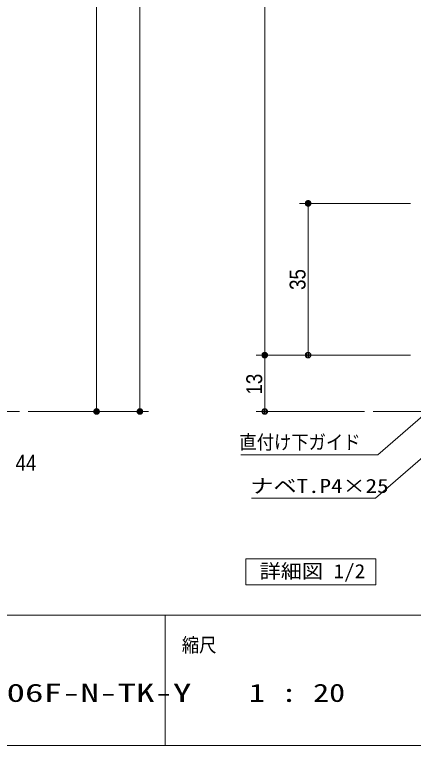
# Model space of a CAD drawing. Units: millimetres, scale not verified, with parts at other scales. Extents: x -6062 to 6062, y -3045 to 3045.
# Drawn here: x -235 to 686, y -2770 to -1085 of the extents above; entities that cross this region are included whole.
import ezdxf
from ezdxf.enums import TextEntityAlignment as Align

# ---------------------------------------------------------------- set-up
doc = ezdxf.new("R2010")
doc.units = ezdxf.units.MM
doc.header["$LTSCALE"] = 20
for name, color, linetype, lineweight in [('0-0_2寸法-1', 7, 'Continuous', 9), ('0-1_0', 7, 'Continuous', 9), ('0-2_2寸法-2', 7, 'Continuous', 9), ('0-3_2寸法-3', 7, 'Continuous', 9), ('0-4_3一般', 7, 'Continuous', 9), ('0-5_1図面枠', 7, 'Continuous', 9)]:
    doc.layers.add(name, color=color, linetype=linetype, lineweight=lineweight)
doc.styles.add('ＭＳ ゴシック', font='')
doc.styles.add('ＭＳ Ｐゴシック', font='')
doc.styles.get('ＭＳ ゴシック').set_extended_font_data('MS Gothic')
doc.styles.get('ＭＳ Ｐゴシック').set_extended_font_data('MS PGothic')

# ---------------------------------------------------------------- blocks, each defined once
blk = doc.blocks.new('_Dot')
at = {"layer": '0-1_0'}
for p, q in [((-10, 0), (-20, 0)), ((9.78, 2), (-9.78, 2)), ((7.99, 6), (-7.99, 6)), ((9.16, -3.98), (-9.16, -3.98)), ((6, -7.98), (-6, -7.98))]:
    blk.add_line(p, q, dxfattribs=at)
for points in [[(10, 0), (9.92, 1.25), (9.69, 2.49), (9.3, 3.68), (8.76, 4.82), (8.09, 5.88), (7.29, 6.85), (6.37, 7.71), (5.36, 8.44), (4.26, 9.05), (3.09, 9.51), (1.87, 9.82), (0.63, 9.98), (-0.63, 9.98), (-1.87, 9.82), (-3.09, 9.51), (-4.26, 9.05), (-5.36, 8.44), (-6.37, 7.71), (-7.29, 6.85), (-8.09, 5.88), (-8.76, 4.82), (-9.3, 3.68), (-9.69, 2.49), (-9.92, 1.25), (-10, 0), (0, 0)], [(-10, 0), (-9.92, -1.25), (-9.69, -2.49), (-9.3, -3.68), (-8.76, -4.82), (-8.09, -5.88), (-7.29, -6.85), (-6.37, -7.71), (-5.36, -8.44), (-4.26, -9.05), (-3.09, -9.51), (-1.87, -9.82), (-0.63, -9.98), (0.63, -9.98), (1.87, -9.82), (3.09, -9.51), (4.26, -9.05), (5.36, -8.44), (6.37, -7.71), (7.29, -6.85), (8.09, -5.88), (8.76, -4.82), (9.3, -3.68), (9.69, -2.49), (9.92, -1.25), (10, 0), (0, 0)]]:
    blk.add_lwpolyline(points, close=True, dxfattribs=at)
blk = doc.blocks.new('グループ')
at = {"layer": '0-4_3一般'}
blk.add_line((28176.5, -40000), (31269.3, -40000), dxfattribs=at)
blk = doc.blocks.new('グループ-26')
at = {"layer": '0-4_3一般'}
blk.add_blockref('グループ', (0, 0), dxfattribs=at)
blk = doc.blocks.new('グループ-27')
at = {"layer": '0-4_3一般'}
blk.add_line((47596.2, -40000), (67523.7, -40000), dxfattribs=at)
blk = doc.blocks.new('グループ-57')
at = {"layer": '0-4_3一般'}
blk.add_blockref('グループ-27', (0, 0), dxfattribs=at)
blk = doc.blocks.new('グループ-58')
at = {"layer": '0-3_2寸法-3'}
blk.add_lwpolyline([(41723.7, -46800), (47723.7, -46800), (47723.7, -48000), (41723.7, -48000)], close=True, dxfattribs=at)
at = {"layer": '0-3_2寸法-3', "style": 'ＭＳ ゴシック', "width": 1.1}
blk.add_text('詳細図 1/2', height=650.9, dxfattribs=at).set_placement((42356.8, -47884.4), align=Align.BOTTOM_LEFT)
blk = doc.blocks.new('グループ-72')
at = {"layer": '0-5_1図面枠'}
for p, q in [((-80000, -49400), (80000, -49400)), ((38000, -49400), (38000, -55400))]:
    blk.add_line(p, q, dxfattribs=at)
blk.add_lwpolyline([(-80000, 55400), (80000, 55400), (80000, -55400), (-80000, -55400)], close=True, dxfattribs=at)
blk = doc.blocks.new('図面枠')
at = {"layer": '0-5_1図面枠'}
blk.add_blockref('グループ-72', (0, 0), dxfattribs=at)
at = {"layer": '0-5_1図面枠', "style": 'ＭＳ ゴシック'}
for s, height, width, p in [('縮尺', 650.9, 0.9, (38765.5, -51291.3)), ('1 : 20', 836.9, 1.3, (41866.9, -53644.8))]:
    blk.add_text(s, height=height, dxfattribs=dict(at, width=width)).set_placement(p, align=Align.BOTTOM_LEFT)

msp = doc.modelspace()

# ---------------------------------------------------------------- linework, layer by layer
at = {"layer": '0-0_2寸法-1'}
for p, q in [((342.31, 527.53), (342.31, -1857.29)), ((53.96, -1987.29), (53.96, 337.29)), ((-46.04, -1987.29), (-46.04, 329.29)), ((678.68, -1520), (422.31, -1520)), ((442.31, -1857.29), (442.31, -1532.71)), ((678.68, -1870), (322.31, -1870)), ((422.31, -1870), (322.31, -1870)), ((678.68, -1870), (422.31, -1870)), ((342.31, -1882.71), (342.31, -1987.29)), ((-204.04, -2000), (-26.04, -2000)), ((-26.04, -2000), (73.96, -2000)), ((572.31, -2000), (322.31, -2000))]:
    msp.add_line(p, q, dxfattribs=at)
at = {"layer": '0-3_2寸法-3'}
for points in [[(718.68, -2000), (603.21, -2100), (287.2, -2100)], [(753.68, -2065.13), (597.95, -2200), (311.65, -2200)]]:
    msp.add_lwpolyline(points, dxfattribs=at)

# ---------------------------------------------------------------- block references
at = {"layer": '0-0_2寸法-1', "xscale": 0.6356201, "yscale": 0.6356201}
for p, rotation in [((442.31, -1520), 90), ((342.31, -1870), 270), ((342.31, -1870), 90), ((442.31, -1870), 270), ((-46.04, -2000), 270), ((53.96, -2000), 270), ((342.31, -2000), 270)]:
    msp.add_blockref('_Dot', p, dxfattribs=dict(at, rotation=rotation))
at = {"layer": '0-3_2寸法-3', "xscale": 0.05, "yscale": 0.05}
msp.add_blockref('グループ-58', (-1787.5, 0), dxfattribs=at)
at = {"layer": '0-4_3一般', "xscale": 0.05, "yscale": 0.05}
for name in ['グループ-57', 'グループ-26']:
    msp.add_blockref(name, (-1787.5, 0), dxfattribs=at)
at = {"layer": '0-5_1図面枠', "xscale": 0.05, "yscale": 0.05}
msp.add_blockref('図面枠', (-1787.5, 0), dxfattribs=at)

# ---------------------------------------------------------------- texts
at = {"layer": '0-0_2寸法-1', "style": 'ＭＳ Ｐゴシック', "width": 0.9}
for s, p in [('35', (447.37, -1719.59)), ('13', (347.27, -1960.93))]:
    msp.add_text(s, height=36.66, rotation=90, dxfattribs=at).set_placement(p, align=Align.BOTTOM_LEFT)
at = {"layer": '0-2_2寸法-2', "style": 'ＭＳ Ｐゴシック', "width": 0.9}
msp.add_text('44', height=36.66, dxfattribs=at).set_placement((-233.19, -2147.52), align=Align.BOTTOM_LEFT)
at = {"layer": '0-3_2寸法-3', "style": 'ＭＳ ゴシック'}
for s, width, p in [('直付け下ガイド', 0.9, (283.75, -2096.83)), ('ナベT.P4×25', 1.2, (309.15, -2197.61))]:
    msp.add_text(s, height=32.55, dxfattribs=dict(at, width=width)).set_placement(p, align=Align.BOTTOM_LEFT)
at = {"layer": '0-5_1図面枠', "style": 'ＭＳ ゴシック', "width": 1.5}
msp.add_text('AXSC32-Z006F-N-TK-Y', height=41.84, dxfattribs=at).set_placement((-638.24, -2682.24), align=Align.BOTTOM_LEFT)

doc.saveas('drawing.dxf')
